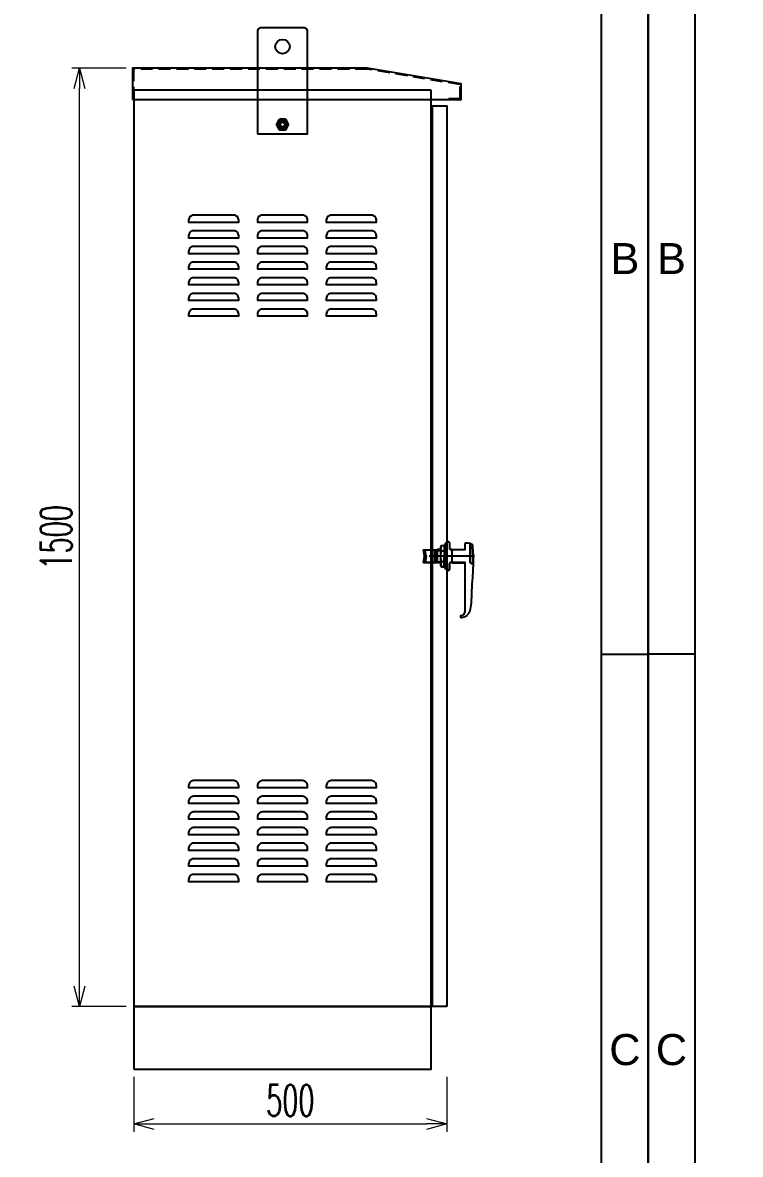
# Model space of a CAD drawing. Header units: millimetres. Extents: x -28296 to 1159, y -35880 to -26991.
# Drawn here: x -21932 to -20785, y -34077 to -32267 of the extents above; entities that cross this region are included whole.
import ezdxf
from ezdxf.enums import TextEntityAlignment as Align

# ---------------------------------------------------------------- set-up
doc = ezdxf.new("R2010")
doc.units = ezdxf.units.MM
doc.header["$LTSCALE"] = 3
doc.linetypes.add('ACAD_ISO04W100', pattern=[30, 24, -3, 0, -3])
doc.linetypes.add('HIDDEN', pattern=[9.525, 6.35, -3.175])
doc.layers.add('@.DM. KÍCH THƯỚC', color=8, linetype='Continuous', lineweight=5, transparency=0.2)
for name, color, linetype in [('@.DM. NÉT CHÍNH', 7, 'Continuous'), ('@.TEXT', 7, 'Continuous'), ('@.VISIBLE', 7, 'Continuous'), ('centerline', 6, 'ACAD_ISO04W100'), ('EQUIPMENT', 4, 'Continuous'), ('equipments', 2, 'Continuous')]:
    doc.layers.add(name, color=color, linetype=linetype)
doc.layers.add('FIN', color=8, linetype='Continuous', lineweight=18)
doc.layers.add('FORT', color=2, linetype='Continuous', lineweight=35)
doc.styles.add('Ann_w01', font='romans.shx', dxfattribs={"width": 0.6, "bigfont": 'chineset.shx'})
doc.styles.add('Arial', font='arial.ttf')
doc.dimstyles.new('Dim 01_SC25', dxfattribs={"dimscale": 25, "dimtxt": 2, "dimasz": 1.3, "dimexe": 0.5, "dimexo": 0.5, "dimgap": 0.5, "dimtad": 1, "dimdec": 1, "dimzin": 12, "dimdsep": 46, "dimtxsty": 'Ann_w01', "dimblk": 'OPEN30', "dimcen": 1.5, "dimclrd": 6, "dimclre": 6, "dimclrt": 3, "dimadec": 1, "dimazin": 3, "dimtm": 1e-09, "dimtfac": 1, "dimtdec": 1, "dimtmove": 0, "dimatfit": 3, "dimldrblk": 'OPEN30', "dimfxl": 1, "dimtolj": 1, "dimlwd": 20, "dimlwe": 20, "dimarcsym": 0})

# ---------------------------------------------------------------- blocks, each defined once
blk = doc.blocks.new('_Open30')
at = {"color": 0, "linetype": 'ByBlock', "lineweight": -2}
for p, q in [((-1, 0.268), (0, 0)), ((0, 0), (-1, -0.268)), ((0, 0), (-1, 0))]:
    blk.add_line(p, q, dxfattribs=at)
blk = doc.blocks.new('*D801')
at = {"layer": '@.DM. KÍCH THƯỚC', "color": 6, "lineweight": 20, "transparency": 16777216}
for p, q in [((-21754.1, -33952.7), (-21754.1, -34040.5)), ((-21254.1, -33952.7), (-21254.1, -34040.5)), ((-21721.6, -34028), (-21286.6, -34028))]:
    blk.add_line(p, q, dxfattribs=at)
at = {"layer": 'Defpoints', "color": 0, "transparency": 16777216}
for p in [(-21754.1, -33940.2), (-21254.1, -33940.2), (-21254.1, -34028)]:
    blk.add_point(p, dxfattribs=at)
at = {"layer": '@.DM. KÍCH THƯỚC', "color": 6, "lineweight": 20, "transparency": 16777216, "xscale": 32.5, "yscale": 32.5, "zscale": 32.5, "rotation": 180}
blk.add_blockref('_Open30', (-21754.1, -34028), dxfattribs=at)
at = {"layer": '@.DM. KÍCH THƯỚC', "color": 6, "lineweight": 20, "transparency": 16777216, "xscale": 32.5, "yscale": 32.5, "zscale": 32.5}
blk.add_blockref('_Open30', (-21254.1, -34028), dxfattribs=at)
at = {"layer": '@.DM. KÍCH THƯỚC', "color": 3, "transparency": 16777216, "insert": (-21504.1, -33990.5), "char_height": 50, "attachment_point": 5, "style": 'Ann_w01'}
blk.add_mtext('\\A1;500', dxfattribs=at)
blk = doc.blocks.new('*D802')
at = {"layer": '@.DM. KÍCH THƯỚC', "color": 6, "lineweight": 20, "transparency": 16777216}
for p, q in [((-21766.6, -32340.2), (-21853.4, -32340.2)), ((-21840.9, -33807.7), (-21840.9, -32372.7)), ((-21766.6, -33840.2), (-21853.4, -33840.2))]:
    blk.add_line(p, q, dxfattribs=at)
at = {"layer": 'Defpoints', "color": 0, "transparency": 16777216}
for p in [(-21840.9, -32340.2), (-21754.1, -32340.2), (-21754.1, -33840.2)]:
    blk.add_point(p, dxfattribs=at)
at = {"layer": '@.DM. KÍCH THƯỚC', "color": 6, "lineweight": 20, "transparency": 16777216, "xscale": 32.5, "yscale": 32.5, "zscale": 32.5}
for p, rotation in [((-21840.9, -32340.2), 90), ((-21840.9, -33840.2), 270)]:
    blk.add_blockref('_Open30', p, dxfattribs=dict(at, rotation=rotation))
at = {"layer": '@.DM. KÍCH THƯỚC', "color": 3, "transparency": 16777216, "insert": (-21878.4, -33090.2), "char_height": 50, "attachment_point": 5, "rotation": 90, "style": 'Ann_w01'}
blk.add_mtext('\\A1;1500', dxfattribs=at)
blk = doc.blocks.new('MS308-1-1 Side')
at = {"layer": 'centerline'}
blk.add_lwpolyline([(44, 0), (-37.5, 0)], dxfattribs=at)
at = {"layer": 'EQUIPMENT'}
for points in [[(6.2, 10.4), (8, 10.4), (8, 10.7), (29.4, 10.7), (29.4, 20.1), (29.6, 20.8), (30.1, 21.3), (30.8, 21.3), (34.2, 21.1), (37.5, 20.5), (37.5, 20.2), (37.8, 20.2), (38.8, 19.6), (39.8, 18.9), (40.4, 17.8), (40.9, 16.6), (41, 15.4), (41.8, 7.8), (42, 0), (42, -12.1), (41.6, -23.2), (41.2, -34.2), (40.2, -45.1), (39, -75.3), (37.5, -85.1), (36.9, -87.4), (36.2, -89.6), (35, -91.5), (33.5, -93.3), (31.9, -95), (30, -96.4), (27.9, -97.5), (25.8, -98.2), (23.6, -98.7), (23, -98.5), (22.6, -98.2), (22.5, -97.7), (22.5, -95.3), (22.6, -94.9), (23, -94.8), (24.5, -94.4), (26, -93.8), (27.3, -92.8), (28.3, -91.5), (29, -90.2), (29.4, -88.5), (29.4, -86.9), (29.4, -10.5), (8, -10.5), (8, -10.4), (6.2, -10.4), (5.5, -10.5), (4.7, -11), (4.4, -11.6), (4.1, -12.5), (4.1, -21.1), (4, -21.9), (3.4, -22.4), (2.7, -22.7), (0, -22.7), (0, -22.2), (-0.6, -22.2), (-0.6, -19.6), (-2.5, -19.6), (-2.5, -16.1), (-0.6, -15.8), (-0.6, -10.8), (-2.7, -10.8), (-2.7, -13.8), (-2.8, -14.1), (-3, -14.1), (-4.2, -14.1), (-4.2, -17.1), (-8.7, -17.1), (-9.5, -14.9), (-9.7, -12.7), (-9.7, -10.8), (-14.2, -10.8), (-15.6, -9.3), (-15.6, 9.3), (-14.2, 10.9), (-9.7, 10.9), (-9.7, 12.7), (-9.5, 15), (-8.7, 17.2), (-4.2, 17.2), (-4.2, 14.2), (-3, 14.2), (-2.8, 14.1), (-2.7, 13.8), (-2.7, 10.9), (-0.6, 10.9), (-0.6, 15.4), (-2.5, 16.1), (-2.5, 19.8), (-0.6, 19.8), (-0.6, 22.2), (-0.5, 22.2), (0, 22.2), (0, 22.8), (2.7, 22.8), (3.4, 22.5), (4, 21.9), (4.1, 21.2), (4.1, 12.5), (4.4, 11.8), (4.7, 11), (5.5, 10.7), (6.2, 10.4)], [(-2.5, 19.6), (-2.5, 16.1)], [(-0.5, 19.6), (-2.5, 19.6)], [(-0.5, 22.2), (-0.5, -22.3)], [(-0.5, 22.2), (-0.5, 22.2)], [(-0.5, 22.2), (-0.5, 22.2)], [(-0.5, 22.2), (-0.5, 22.2)], [(0, 22.2), (-0.5, 22.2)], [(0, 22.7), (0, -22.8)], [(2.7, 22.7), (0, 22.7)], [(4.2, 21.1), (4, 21.9), (3.5, 22.4), (2.7, 22.7)], [(4.2, 21.1), (4.2, 12.4)], [(30.7, 21.3), (30.7, 21.3)], [(37.5, 20.4), (37.5, -9.5)], [(37.5, 17.5), (37.5, 20.1)], [(-16, 10.1), (-16, -10.1), (-37.1, -10.1), (-35.5, 0), (-37.1, 10.1), (-16, 10.1)], [(-37, 10.1), (-15.9, 10.1)], [(-35.5, 0), (-37, 10.1)], [(-35.5, 0), (-37, -10.2)], [(-33, 0), (-34.5, 10.1)], [(-33, 0), (-34.5, -10.2)], [(-18.9, -10.2), (-18.9, 10.1)], [(-15.9, -10.2), (-15.9, 10.1)], [(-15.9, 5.3), (-15.6, 5.3)], [(-15.6, 9.2), (-14.1, 10.8)], [(-15.6, 9.2), (-9.7, 9.2)], [(-15.6, 9.2), (-15.6, -9.3)], [(-15.6, 9.2), (-15.6, 9.2)], [(-15.6, 6.5), (-15.6, 5.3)], [(-9.7, 10.8), (-14.1, 10.8)], [(-8.7, 17.1), (-9.5, 14.9), (-9.7, 12.6)], [(-9.7, 13), (-9.5, 10.7), (-8.7, 8.5)], [(-9.7, -12.7), (-9.7, 12.6)], [(-8.7, 8.5), (-9.5, 6.3), (-9.7, 4.1)], [(-8.7, 17.1), (-4.1, 17.1)], [(-8.7, 8.5), (-4.1, 8.5)], [(-4.1, 17.1), (-4.1, 0)], [(-4.1, 14.1), (-2.9, 14.1)], [(-4.1, -17.2), (-4.1, 0)], [(-2.7, 13.7), (-2.8, 13.9), (-2.9, 14.1)], [(-2.7, -13.8), (-2.7, 13.7)], [(0, 10.8), (-2.7, 10.8)], [(-2.7, 9.2), (0, 9.2)], [(-2.5, 16.1), (-0.5, 15.3)], [(4.2, 12.4), (4.4, 11.6), (4.8, 10.9), (5.5, 10.5), (6.3, 10.4)], [(7.8, 10.4), (6.3, 10.4)], [(8, 10.1), (8, 10.3), (7.8, 10.4)], [(8, 10.5), (8, -10.7)], [(8, 10.1), (8, -10.3)], [(37.5, 12.5), (37.5, 17.5)], [(37.5, -11), (37.5, 12.5)], [(42, -0.1), (41.8, 7.6), (41, 15.3)], [(-37, -10.2), (-15.9, -10.2)], [(-15.9, -5.5), (-15.6, -5.5)], [(-15.6, -6.7), (-15.6, -5.7)], [(-15.6, -9.3), (-14.1, -10.9)], [(-15.6, -9.3), (-9.7, -9.3)], [(-9.7, -10.9), (-14.1, -10.9)], [(-9.7, -4.2), (-9.5, -6.4), (-8.7, -8.6)], [(-8.7, -8.6), (-9.5, -10.8), (-9.7, -13.1)], [(-9.7, -12.7), (-9.5, -15), (-8.7, -17.2)], [(-8.7, -8.6), (-4.1, -8.6)], [(-8.7, -17.2), (-4.1, -17.2)], [(-4.1, -14.2), (-2.9, -14.2)], [(-2.9, -14.2), (-2.8, -14.1), (-2.7, -13.8)], [(-2.7, -9.3), (0, -9.3)], [(0, -10.9), (-2.7, -10.9)], [(-2.5, -16.2), (-0.5, -15.8)], [(-2.5, -19.8), (-2.5, -16.2)], [(6.3, -10.5), (5.5, -10.7), (4.8, -11.2), (4.4, -11.8), (4.2, -12.5)], [(4.2, -21.2), (4.2, -12.5)], [(7.8, -10.5), (6.3, -10.5)], [(7.8, -10.5), (8, -10.4), (8, -10.3)], [(8, -10.7), (29.5, -10.7)], [(42, -12), (37.5, -11)], [(38.5, -11.3), (38.7, -11.8)], [(38.7, -11.8), (38.8, -11.8)], [(38.7, -11.8), (42, -12.2)], [(42, -12), (42, -0.1)], [(-0.5, -19.8), (-2.5, -19.8)], [(0, -22.3), (-0.5, -22.3)], [(2.7, -22.8), (0, -22.8)], [(2.7, -22.8), (3.5, -22.5), (4, -22.1), (4.2, -21.2)], [(22.5, -95.4), (22.5, -97.7)]]:
    blk.add_lwpolyline(points, dxfattribs=at)
blk = doc.blocks.new('HM10_FACE')
at = {"layer": 'FIN'}
blk.add_arc((0, 0), 5, 90, 0, dxfattribs=at)
at = {"layer": 'FORT'}
blk.add_lwpolyline([(-4.6, 8), (-9.2, 0), (-4.6, -8), (4.6, -8), (9.2, 0), (4.6, 8)], close=True, dxfattribs=at)
for radius in [8, 4.1]:
    blk.add_circle((0, 0), radius, dxfattribs=at)
blk = doc.blocks.new('A$Caa4dcaae')
at = {"layer": '@.DM. NÉT CHÍNH'}
blk.add_lwpolyline([(0, 0), (80, 0), (80, 164.5, 0.414214), (75, 169.5), (5, 169.5, 0.414214), (0, 164.5)], format="xyb", close=True, dxfattribs=at)
for centre, radius in [((40, 139.5), 11.5), ((40, 15), 6.5)]:
    blk.add_circle(centre, radius, dxfattribs=at)
blk = doc.blocks.new('*U378')
at = {"color": 2}
blk.add_lwpolyline([(32, 5.5), (-32, 5.5, 0.414214), (-40, -2.5), (-40, -5.5), (40, -5.5), (40, -2.5, 0.414214)], format="xyb", close=True, dxfattribs=at)
blk = doc.blocks.new('*U379')
at = {"color": 0, "linetype": 'ByBlock', "lineweight": -2, "transparency": 16777216}
for p in [(0, 150), (110, 150), (220, 150), (0, 125), (110, 125), (220, 125), (0, 100), (110, 100), (220, 100), (0, 75), (110, 75), (220, 75), (0, 50), (110, 50), (220, 50), (0, 25), (110, 25), (220, 25), (0, 0), (110, 0), (220, 0)]:
    blk.add_blockref('*U378', p, dxfattribs=at)
blk = doc.blocks.new('*U380')
at = {"color": 2}
blk.add_lwpolyline([(32, 5.5), (-32, 5.5, 0.414214), (-40, -2.5), (-40, -5.5), (40, -5.5), (40, -2.5, 0.414214)], format="xyb", close=True, dxfattribs=at)
blk = doc.blocks.new('*U381')
at = {"color": 0, "linetype": 'ByBlock', "lineweight": -2, "transparency": 16777216}
for p in [(0, 150), (110, 150), (220, 150), (0, 125), (110, 125), (220, 125), (0, 100), (110, 100), (220, 100), (0, 75), (110, 75), (220, 75), (0, 50), (110, 50), (220, 50), (0, 25), (110, 25), (220, 25), (0, 0), (110, 0), (220, 0)]:
    blk.add_blockref('*U380', p, dxfattribs=at)
blk = doc.blocks.new('KHUNG BAN VE (Made by Tung)')
at = {"layer": '@.VISIBLE', "color": 8}
for p, q in [((3, 105), (0, 105)), ((294, 105), (297, 105))]:
    blk.add_line(p, q, dxfattribs=at)
for points in [[(0, 0), (297, 0), (297, 210), (0, 210)], [(3, 3), (294, 3), (294, 207), (3, 207)]]:
    blk.add_lwpolyline(points, close=True, dxfattribs=at)
at = {"layer": '@.TEXT', "color": 1, "style": 'Arial'}
for s, p in [('B', (1.5, 130.5)), ('B', (295.5, 130.5)), ('C', (1.5, 79.5)), ('C', (295.5, 79.5))]:
    blk.add_text(s, height=2, dxfattribs=at).set_placement(p, align=Align.MIDDLE_CENTER)
for tag, height, p in [('DESIGNER_NAME', 2, (38, 15.5)), ('PROJECT_CODE', 2, (258.5, 15.5)), ('SCALE', 2, (289, 15.5)), ('APPROVED_NAME', 2, (38, 10.5)), ('CUSTOMER_NAME', 2, (258.5, 10.5)), ('PAGE', 2, (289, 10.5)), ('DRAWING_NAME', 4, (173, 8)), ('TOTAL', 2, (289, 5.5))]:
    blk.add_attdef(tag, text='', height=height, dxfattribs=at).set_placement(p, align=Align.MIDDLE_CENTER)

msp = doc.modelspace()

# ---------------------------------------------------------------- linework, layer by layer
at = {"layer": '@.DM. NÉT CHÍNH', "color": 1}
msp.add_lwpolyline([(-21756.09, -32390.19), (-21231.09, -32390.19), (-21231.09, -32365.19), (-21381.09, -32340.19), (-21756.09, -32340.19), (-21756.09, -32390.19)], dxfattribs=at)
at = {"layer": '@.DM. NÉT CHÍNH', "color": 1, "linetype": 'HIDDEN'}
msp.add_lwpolyline([(-21251.09, -32390.19), (-21251.09, -32388.69), (-21232.59, -32388.69), (-21232.59, -32366.46), (-21381.21, -32341.69), (-21754.59, -32341.69), (-21754.59, -32390.19)], dxfattribs=at)
at = {"layer": '@.DM. NÉT CHÍNH'}
msp.add_lwpolyline([(-21279.09, -32375.19), (-21754.09, -32375.19), (-21754.09, -33840.19), (-21279.09, -33840.19)], close=True, dxfattribs=at)
at = {"layer": '@.DM. NÉT CHÍNH', "color": 4}
msp.add_lwpolyline([(-21254.09, -33840.19), (-21277.09, -33840.19), (-21277.09, -32400.19), (-21254.09, -32400.19)], close=True, dxfattribs=at)
at = {"layer": '@.DM. NÉT CHÍNH'}
msp.add_circle((-21516.59, -32430.19), 6.5, dxfattribs=at)
at = {"layer": '@.VISIBLE'}
msp.add_lwpolyline([(-21754.09, -33940.19), (-21279.09, -33940.19), (-21279.09, -33840.19), (-21754.09, -33840.19)], close=True, dxfattribs=at)

# ---------------------------------------------------------------- block references
for name, p in [('HM10_FACE', (-21516.59, -32430.19)), ('*U381', (-21626.59, -32730.69)), ('*U379', (-21626.59, -33634.69))]:
    msp.add_blockref(name, p)
at = {"layer": '@.DM. NÉT CHÍNH'}
msp.add_blockref('A$Caa4dcaae', (-21556.59, -32445.19), dxfattribs=at)
at = {"layer": '@.VISIBLE', "xscale": 24.79435096761154, "yscale": 24.79435096761154, "zscale": 24.79435096761154}
for p in [(-28296.3, -35880.25), (-20932.38, -35880.25)]:
    msp.add_blockref('KHUNG BAN VE (Made by Tung)', p, dxfattribs=at)
at = {"layer": 'equipments'}
msp.add_blockref('MS308-1-1 Side', (-21254.09, -33120.19), dxfattribs=at)

# ---------------------------------------------------------------- dimensions: what is measured, and where the dimension line sits
at = {"layer": '@.DM. KÍCH THƯỚC'}
dim = msp.add_linear_dim(base=(-21840.87, -32340.19), p1=(-21754.09, -33840.19), p2=(-21754.09, -32340.19), angle=90, dimstyle='Dim 01_SC25', dxfattribs=at)
dim.commit()
dim.dimension.update_dxf_attribs({"geometry": '*D802', "text_midpoint": (-21878.37, -33090.19)})
dim = msp.add_linear_dim(base=(-21254.09, -34027.99), p1=(-21754.09, -33940.19), p2=(-21254.09, -33940.19), dimstyle='Dim 01_SC25', dxfattribs=at)
dim.commit()
dim.dimension.update_dxf_attribs({"geometry": '*D801', "text_midpoint": (-21504.09, -33990.49)})

doc.saveas('drawing.dxf')
